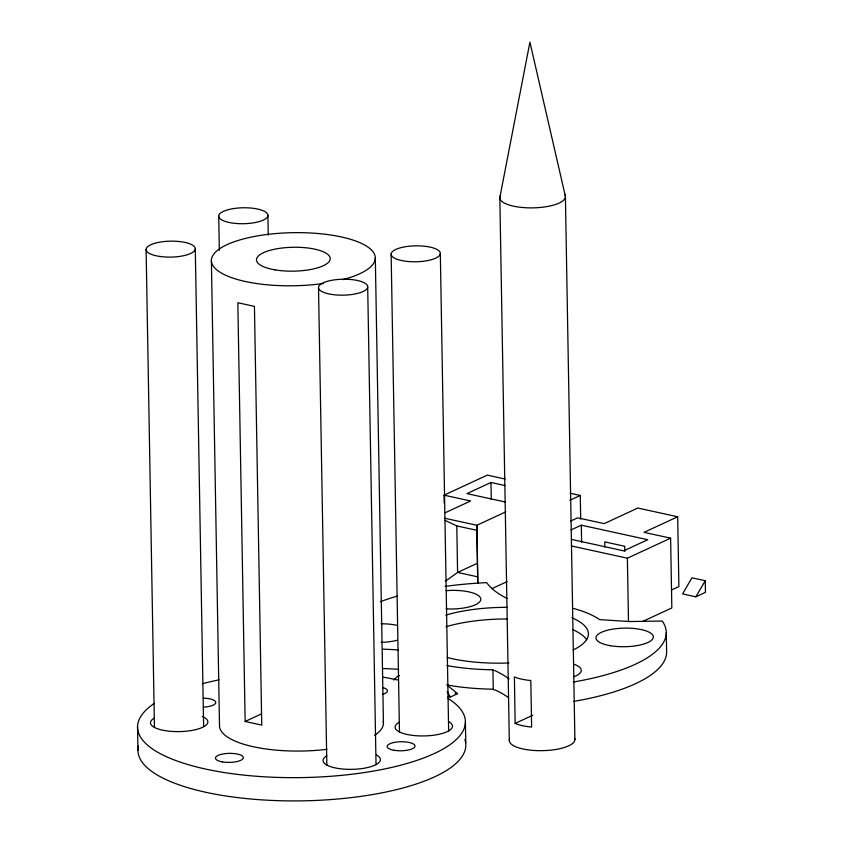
<?xml version="1.0" encoding="UTF-8"?>
<svg xmlns="http://www.w3.org/2000/svg" width="843" height="843" viewBox="0 0 843 843"><rect width="100%" height="100%" fill="white"/><g stroke="black" fill="none" stroke-linecap="round" stroke-linejoin="round"><path stroke-width="1.26" d="M477.718 583.324L476.864 525.273L505.842 511.838M500.015 196.661L529.92 42.15L565.221 195.597M695.854 596.812L705.254 580.722L691.966 577.824L682.567 593.904L695.854 596.812L705.454 592.355L705.254 580.722M393.755 680.048L397.306 676.539L399.445 675.549M445.367 581.227L457.591 572.45L477.307 563.303M444.208 503.06L444.071 495.168L487.296 475.125L505.136 479.024M505.02 485.557L490.974 482.481L466.959 493.619L505.273 501.996M445.125 512.797L470.636 500.974L444.071 495.168M569.763 500.331L580.279 495.463L580.69 519.162M570.627 521.069L577.634 517.823L604.199 523.629L637.824 508.044L677.677 516.759L678.889 586.549L671.934 589.773M571.017 529.952L581.312 525.178L647.73 539.71L623.704 550.837L571.343 539.383M491.996 588.614L507.064 581.628M677.677 516.759L644.052 532.344L670.617 538.161L671.829 607.951L642.619 621.491M245.144 721.471L261.752 725.106L254.438 306.378L237.842 302.742L245.144 721.471L261.509 713.895M571.343 545.937L627.382 558.203L670.617 538.161M447.812 696.476L450.352 697.035L457.559 693.694L446.906 684.927M515.21 723.452L515.147 723.42A32.793 10.622 -1 0 0 531.627 727.045L530.816 680.512A32.793 10.622 -1 0 1 514.399 676.929L515.147 723.42L532.808 715.233M509.088 678.91A163.953 53.109 -1 0 0 495.21 670.733L491.448 669.774A106.566 34.521 -1 0 1 446.874 665.601M508.455 697.582A163.953 53.109 -1 0 0 495.547 690.122L491.785 689.153A106.566 34.521 -1 0 1 447.211 684.98M570.089 493.229L580.279 495.463M444.725 518.245L476.864 525.273L477.876 583.219M445.157 520.416L456.78 525.916L476.706 530.279M477.517 576.802L457.591 572.45L456.78 525.916M455.03 693.136L457.559 693.694M507.033 598.467C499.319 594.6 491.859 589.657 486.643 582.661L484.862 582.724A163.953 53.109 -1 0 0 445.125 586.38M447.159 691.502L450.352 697.035M666.276 632.577L666.613 651.966A163.953 53.109 -1 0 1 573.577 701.429M627.382 558.203L628.488 621.407M624.779 551.427L624.684 546.253L604.758 541.891L604.852 547.065M581.312 525.178L581.607 542.302M565.411 196.704L574.884 739.501M499.836 197.768L509.309 740.575M490.974 482.481L491.279 499.604M492.934 669.774L493.271 689.153M465.399 721.808L465.8 745.064A163.953 53.109 -1 0 1 295.366 800.913A163.953 53.109 -1 0 1 138.494 745.96M440.32 253.406A24.595 7.966 -1 0 1 403.481 260.909A24.595 7.966 -1 0 1 403.386 247.104A24.595 7.966 -1 0 1 440.32 253.406L448.655 731.25M391.141 254.207L399.477 732.051M375.314 257.884L383.439 723.146M367.696 286.789A24.595 7.966 -1 0 1 330.856 294.291A24.595 7.966 -1 0 1 330.762 280.487A24.595 7.966 -1 0 1 367.696 286.789L376.031 764.633M318.517 287.589L326.852 765.433M267.916 215.344A24.595 7.966 -1 0 1 231.077 222.847A24.595 7.966 -1 0 1 230.982 209.043A24.595 7.966 -1 0 1 267.916 215.344L268.253 235.092M218.737 216.145L219.328 250.371M211.382 260.561L219.507 725.812A81.971 26.554 -1 0 0 326.968 749.322M195.291 248.727A24.595 7.966 -1 0 1 158.452 256.23A24.595 7.966 -1 0 1 158.358 242.426A24.595 7.966 -1 0 1 195.291 248.727L203.627 726.571M146.113 249.528L154.448 727.372M137.546 727.151L137.946 750.418M574.694 738.394A32.793 10.622 -1 0 1 542.165 750.66A32.793 10.622 -1 0 1 509.488 739.459M564.684 194.501A32.793 10.622 -1 0 1 532.692 207.863A32.793 10.622 -1 0 1 500.542 195.555M448.581 721.597A28.694 9.294 -1 0 1 423.829 735.939A28.694 9.294 -1 0 1 398.897 722.409M464.872 739.532A163.953 53.109 -1 0 1 465.642 742.841M447.928 698.331A163.953 53.109 -1 0 1 302.289 777.583A163.953 53.109 -1 0 1 154.29 703.389M202.331 683.726A163.953 53.109 -1 0 1 219.201 679.827M383.122 677.15A163.953 53.109 -1 0 1 397.538 679.943M323.459 283.448A81.971 26.554 -1 0 1 211.519 258.991A81.971 26.554 -1 0 1 331.91 235.186A81.971 26.554 -1 0 1 342.816 279.623M382.817 687.572A13.931 4.51 -1 0 1 382.87 694.274M383.217 721.292A81.971 26.554 -1 0 1 374.577 735.338M376.536 755.001A28.694 9.294 -1 0 1 351.784 769.343A28.694 9.294 -1 0 1 326.842 755.813M202.341 716.466A28.694 9.294 -1 0 1 199.148 728.668A28.694 9.294 -1 0 1 161.561 729.922A28.694 9.294 -1 0 1 154.301 718.067M203.279 698.183A13.931 4.51 -1 0 1 215.787 702.461A13.931 4.51 -1 0 1 203.332 707.161M573.883 664.263A28.694 9.294 -1 0 1 573.957 676.697M446.073 590.69A28.694 9.294 -1 0 1 480.795 599.215A28.694 9.294 -1 0 1 446.2 608.878M573.24 682.04A163.953 53.109 -1 0 0 662.619 621.597L662.155 621.049L629.668 621.544L599.594 619.626A106.566 34.521 -1 0 0 573.482 608.435M380.298 601.712A163.953 53.109 -1 0 1 397.106 596.18M571.87 617.729A86.07 27.882 -1 0 1 573.124 650.016M508.972 662.956A86.07 27.882 -1 0 1 447.169 657.519M445.747 615.137A86.07 27.882 -1 0 1 507.317 607.339M445.947 626.77A86.07 27.882 -1 0 1 507.518 618.973M573.114 629.826A86.07 27.882 -1 0 1 586.696 639.721M382.943 649.173A163.953 53.109 -1 0 1 398.476 649.942M396.969 640.332A28.694 9.294 -1 0 1 381.12 642.366M380.994 623.788A28.694 9.294 -1 0 1 396.863 625.295M383.28 668.552A163.953 53.109 -1 0 1 398.813 669.331M222.478 761.903A13.931 4.51 -1 0 0 243.353 757.657A13.931 4.51 -1 0 0 222.426 754.085A13.931 4.51 -1 0 0 222.478 761.903M394.155 750.291A13.931 4.51 -1 0 0 415.019 746.044A13.931 4.51 -1 0 0 394.102 742.472A13.931 4.51 -1 0 0 394.155 750.291M274.976 269.865A36.892 11.95 -1 0 0 330.235 258.622A36.892 11.95 -1 0 0 274.839 249.17A36.892 11.95 -1 0 0 274.976 269.865M610.364 645.706A28.694 9.294 -1 0 0 653.336 636.96A28.694 9.294 -1 0 0 610.258 629.605A28.694 9.294 -1 0 0 610.364 645.706"/></g></svg>
